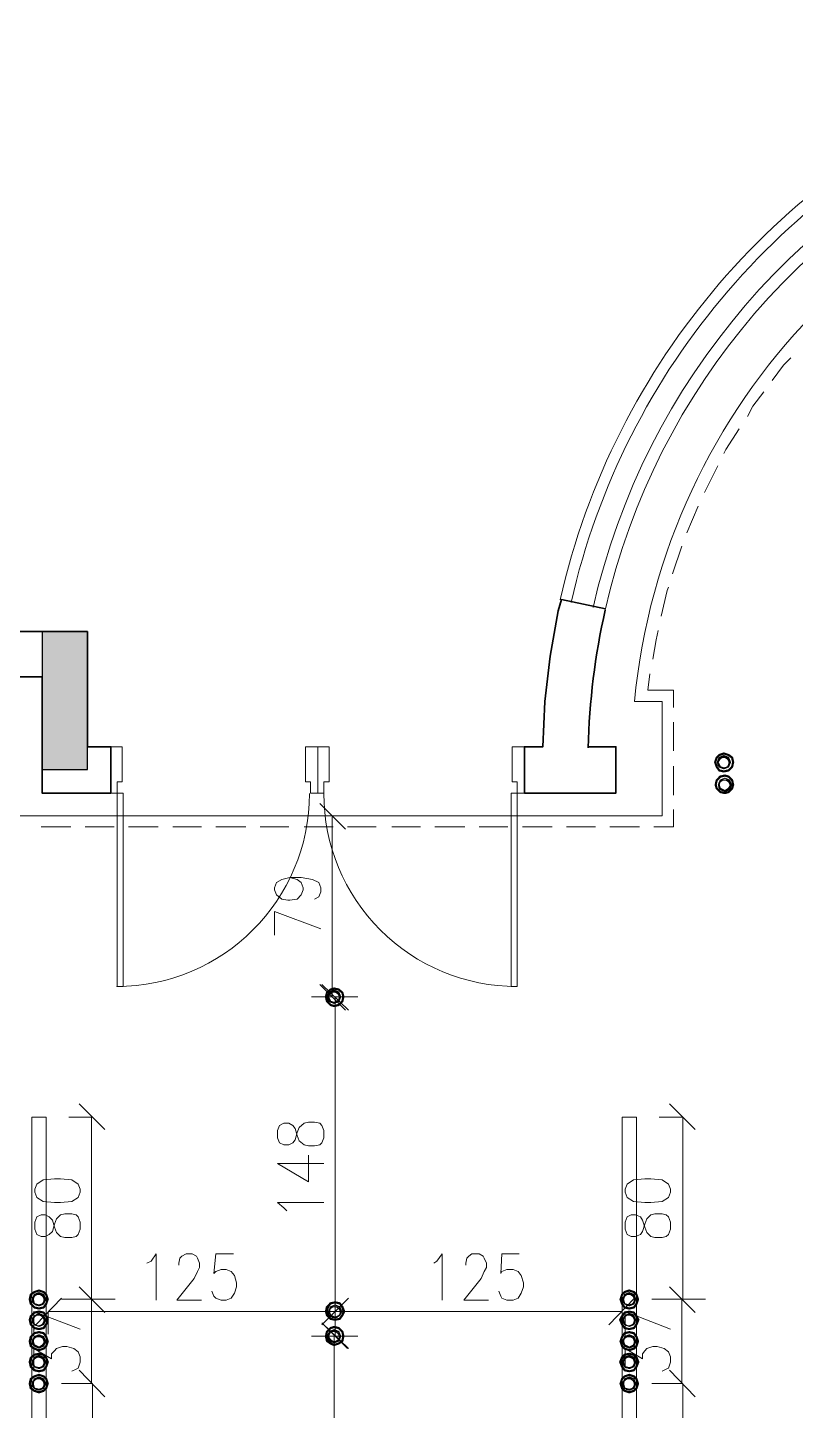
# Model space of a CAD drawing. Header units: millimetres. Extents: x 0 to 18511, y 19 to 17554.
# Drawn here: x 8919 to 12262, y 11536 to 17554 of the extents above; entities that cross this region are included whole.
import ezdxf

# ---------------------------------------------------------------- set-up
doc = ezdxf.new("R2010")
doc.units = ezdxf.units.MM
for name, color, linetype in [('PDF_A-COLUMN', 7, 'Continuous'), ('PDF_A-DIM-INT', 7, 'Continuous'), ('PDF_A-DOORS', 7, 'Continuous'), ('PDF_A-Wall', 7, 'Continuous'), ('PDF_c-ceiling', 7, 'Continuous'), ('PDF_DIM', 7, 'Continuous'), ('PDF_magnetic light', 7, 'Continuous')]:
    doc.layers.add(name, color=color, linetype=linetype)
for name, color, linetype, true_color in [('PDF_A-COLUMN_HATCH', 8, 'Continuous', 0x767676), ('PDF_A-GLAZING', 151, 'Continuous', 0x7fbfff), ('PDF_A-LIGHTING', 133, 'Continuous', 0x6edddd), ('PDF_celing doted', 30, 'Continuous', 0xff7f00)]:
    doc.layers.add(name, color=color, linetype=linetype, true_color=true_color)

msp = doc.modelspace()

# ---------------------------------------------------------------- linework, layer by layer
at = {"layer": 'PDF_A-COLUMN', "lineweight": 30}
msp.add_lwpolyline([(9179.4, 14925.8), (8982.4, 14925.8), (8982.4, 14325.8), (9179.4, 14325.8)], close=True, dxfattribs=at)
at = {"layer": 'PDF_A-COLUMN_HATCH', "transparency": 33554559}
for points in [[(9179.4, 14925.8), (8982.4, 14925.8), (9179.4, 14325.8)], [(8982.4, 14925.8), (9179.4, 14325.8), (8982.4, 14325.8)]]:
    msp.add_solid(points, dxfattribs=at)
at = {"layer": 'PDF_A-DIM-INT', "lineweight": 20}
for points in [[(10303.3, 14066.1), (10191.4, 14178.1)], [(10191.4, 13390), (10303.3, 13278)], [(10316.7, 13278), (10200.3, 13390)], [(9255.5, 12758.6), (9143.6, 12870.6)], [(11825.7, 12758.6), (11713.8, 12870.6)], [(9067.4, 12024.3), (8955.5, 11907.8)], [(11449.6, 11907.8), (11561.5, 12024.3)], [(10312.3, 11804.9), (10200.3, 11916.8), (10316.7, 11804.9)]]:
    msp.add_lwpolyline(points, dxfattribs=at)
for points in [[(9255.5, 11961.6), (9143.6, 12073.5)], [(11825.7, 11961.6), (11713.8, 12073.5)], [(10316.7, 12024.3), (10200.3, 11907.8)], [(9255.5, 11594.4), (9143.6, 11710.8)], [(11825.7, 11594.4), (11713.8, 11710.8)]]:
    msp.add_lwpolyline(points, close=True, dxfattribs=at)
at = {"layer": 'PDF_A-DOORS', "lineweight": 9}
for points in [[(9309.2, 14222.8), (9282.4, 14222.8), (9282.4, 14424.3), (9331.6, 14424.3), (9331.6, 14272.1), (9309.2, 14272.1)], [(10151.1, 14222.8), (10182.4, 14222.8), (10182.4, 14424.3), (10128.7, 14424.3), (10128.7, 14272.1), (10151.1, 14272.1)], [(10209.3, 14222.8), (10182.4, 14222.8), (10182.4, 14424.3), (10231.7, 14424.3), (10231.7, 14272.1), (10209.3, 14272.1)], [(11051.1, 14222.8), (11082.4, 14222.8), (11082.4, 14424.3), (11028.7, 14424.3), (11028.7, 14272.1), (11051.1, 14272.1)], [(9336.1, 13381), (9336.1, 14222.8), (9309.2, 14222.8), (9309.2, 13381)], [(11024.2, 13381), (11024.2, 14222.8), (11051.1, 14222.8), (11051.1, 13381)]]:
    msp.add_lwpolyline(points, close=True, dxfattribs=at)
for centre, start, end in [((9307, 14220.6), -90.00001, -0.00001), ((11048.8, 14220.6), 179.99999, -89.99999)]:
    msp.add_arc(centre, 839.6, start, end, dxfattribs=at)
at = {"layer": 'PDF_A-GLAZING', "lineweight": 0}
for radius, start, end in [(3199.4, 55.57434, 167.20093), (3150.1, 55.57434, 167.20093), (3051.6, 55.57434, 167.20094), (2997.9, 55.57433, 167.20093)]:
    msp.add_arc((14357.7, 14354.8), radius, start, end, dxfattribs=at)
at = {"layer": 'PDF_A-LIGHTING', "lineweight": 0, "const_width": 9.5}
for points in [[(11971.3, 14321.3), (11951.1, 14316.9), (11931, 14321.3), (11919.8, 14337), (11913.1, 14357.2), (11919.8, 14377.3), (11931, 14388.5), (11951.1, 14395.2), (11971.3, 14388.5), (11986.9, 14377.3), (11991.4, 14357.2), (11986.9, 14337)], [(11971.3, 14227.3), (11955.6, 14222.8), (11935.4, 14227.3), (11919.8, 14243), (11915.3, 14258.7), (11919.8, 14278.8), (11935.4, 14294.5), (11955.6, 14299), (11971.3, 14294.5), (11986.9, 14278.8), (11991.4, 14258.7), (11986.9, 14243)], [(10289.9, 13354.2), (10294.3, 13336.2), (10289.9, 13316.1), (10274.2, 13300.4), (10254, 13295.9), (10238.4, 13300.4), (10222.7, 13316.1), (10218.2, 13336.2), (10222.7, 13354.2), (10238.4, 13367.6), (10254, 13372.1), (10274.2, 13367.6)], [(9000.3, 11999.6), (9007, 12019.8), (9000.3, 12039.9), (8989.1, 12051.1), (8968.9, 12057.8), (8948.8, 12051.1), (8933.1, 12039.9), (8928.6, 12019.8), (8933.1, 11999.6), (8948.8, 11984), (8968.9, 11979.5), (8989.1, 11984)], [(11570.5, 11999.6), (11577.2, 12019.8), (11570.5, 12039.9), (11559.3, 12051.1), (11539.2, 12057.8), (11519, 12051.1), (11507.8, 12039.9), (11501.1, 12019.8), (11507.8, 11999.6), (11519, 11984), (11539.2, 11979.5), (11559.3, 11984)], [(9000.3, 11910.1), (9007, 11930.2), (9000.3, 11945.9), (8989.1, 11961.6), (8968.9, 11966.1), (8948.8, 11961.6), (8933.1, 11945.9), (8928.6, 11930.2), (8933.1, 11910.1), (8948.8, 11894.4), (8968.9, 11889.9), (8989.1, 11894.4)], [(9000.3, 11816), (9007, 11836.2), (9000.3, 11856.3), (8989.1, 11872), (8968.9, 11876.5), (8948.8, 11872), (8933.1, 11856.3), (8928.6, 11836.2), (8933.1, 11816), (8948.8, 11804.9), (8968.9, 11798.1), (8989.1, 11804.9)], [(10289.9, 11878.7), (10294.3, 11858.6), (10289.9, 11838.4), (10274.2, 11827.2), (10254, 11820.5), (10238.4, 11827.2), (10222.7, 11838.4), (10218.2, 11858.6), (10222.7, 11878.7), (10238.4, 11894.4), (10254, 11898.9), (10274.2, 11894.4)], [(11570.5, 11816), (11577.2, 11836.2), (11570.5, 11856.3), (11559.3, 11872), (11539.2, 11876.5), (11519, 11872), (11507.8, 11856.3), (11501.1, 11836.2), (11507.8, 11816), (11519, 11804.9), (11539.2, 11798.1), (11559.3, 11804.9)], [(9000.3, 11726.5), (9007, 11746.6), (9000.3, 11764.6), (8989.1, 11778), (8968.9, 11782.5), (8948.8, 11778), (8933.1, 11764.6), (8928.6, 11746.6), (8933.1, 11726.5), (8948.8, 11710.8), (8968.9, 11706.3), (8989.1, 11710.8)], [(9000.3, 11632.5), (9007, 11652.6), (9000.3, 11672.8), (8989.1, 11684), (8968.9, 11690.7), (8948.8, 11684), (8933.1, 11672.8), (8928.6, 11652.6), (8933.1, 11632.5), (8948.8, 11621.3), (8968.9, 11614.5), (8989.1, 11621.3)], [(11570.5, 11632.5), (11577.2, 11652.6), (11570.5, 11672.8), (11559.3, 11684), (11539.2, 11690.7), (11519, 11684), (11507.8, 11672.8), (11501.1, 11652.6), (11507.8, 11632.5), (11519, 11621.3), (11539.2, 11614.5), (11559.3, 11621.3)]]:
    msp.add_lwpolyline(points, close=True, dxfattribs=at)
at = {"layer": 'PDF_A-LIGHTING', "lineweight": 30}
for centre in [(11948.9, 14354.9), (11953.4, 14256.4), (10251.4, 13333.8), (8966.2, 12017.3), (11536.6, 12017.3), (10255.9, 11963.5), (8966.2, 11927.7), (11536.6, 11927.7), (8966.2, 11833.7), (10251.4, 11856.1), (11536.6, 11833.7), (8966.2, 11744.1), (11536.6, 11744.1), (8966.2, 11650.1), (11536.6, 11650.1)]:
    msp.add_circle(centre, 24.6, dxfattribs=at)
at = {"layer": 'PDF_A-LIGHTING', "transparency": 33554559}
for points in [[(11928.7, 14379.6), (11937.7, 14370.6), (11951.1, 14388.5)], [(11937.7, 14370.6), (11951.1, 14388.5), (11951.1, 14379.6)], [(11951.1, 14388.5), (11951.1, 14379.6), (11973.5, 14379.6)], [(11919.8, 14357.2), (11928.7, 14357.2), (11928.7, 14379.6)], [(11928.7, 14334.8), (11937.7, 14339.3), (11919.8, 14357.2)], [(11937.7, 14339.3), (11919.8, 14357.2), (11928.7, 14357.2)], [(11928.7, 14357.2), (11928.7, 14379.6), (11937.7, 14370.6)], [(11951.1, 14334.8), (11928.7, 14334.8), (11937.7, 14339.3)], [(11951.1, 14325.8), (11951.1, 14334.8), (11928.7, 14334.8)], [(11951.1, 14379.6), (11973.5, 14379.6), (11969, 14370.6)], [(11973.5, 14334.8), (11969, 14339.3), (11951.1, 14325.8)], [(11969, 14339.3), (11951.1, 14325.8), (11951.1, 14334.8)], [(11973.5, 14379.6), (11969, 14370.6), (11982.5, 14357.2)], [(11969, 14370.6), (11982.5, 14357.2), (11973.5, 14357.2)], [(11973.5, 14357.2), (11973.5, 14334.8), (11969, 14339.3)], [(11982.5, 14357.2), (11973.5, 14357.2), (11973.5, 14334.8)], [(11924.2, 14258.7), (11933.2, 14258.7), (11933.2, 14281)], [(11933.2, 14281), (11937.7, 14276.6), (11955.6, 14290)], [(11933.2, 14258.7), (11933.2, 14281), (11937.7, 14276.6)], [(11937.7, 14276.6), (11955.6, 14290), (11955.6, 14285.5)], [(11955.6, 14290), (11955.6, 14285.5), (11978, 14281)], [(11955.6, 14285.5), (11978, 14281), (11969, 14276.6)], [(11978, 14281), (11969, 14276.6), (11986.9, 14258.7)], [(11969, 14276.6), (11986.9, 14258.7), (11978, 14258.7)], [(11933.2, 14236.3), (11937.7, 14245.2), (11924.2, 14258.7)], [(11937.7, 14245.2), (11924.2, 14258.7), (11933.2, 14258.7)], [(11955.6, 14236.3), (11933.2, 14236.3), (11937.7, 14245.2)], [(11955.6, 14227.3), (11955.6, 14236.3), (11933.2, 14236.3)], [(11978, 14236.3), (11969, 14245.2), (11955.6, 14227.3)], [(11969, 14245.2), (11955.6, 14227.3), (11955.6, 14236.3)], [(11978, 14258.7), (11978, 14236.3), (11969, 14245.2)], [(11986.9, 14258.7), (11978, 14258.7), (11978, 14236.3)], [(10231.7, 13358.6), (10240.6, 13349.7), (10254, 13367.6)], [(10240.6, 13349.7), (10254, 13367.6), (10254, 13358.6)], [(10254, 13367.6), (10254, 13358.6), (10276.4, 13358.6)], [(10222.7, 13336.2), (10231.7, 13336.2), (10231.7, 13358.6)], [(10231.7, 13313.9), (10240.6, 13318.3), (10222.7, 13336.2)], [(10240.6, 13318.3), (10222.7, 13336.2), (10231.7, 13336.2)], [(10231.7, 13336.2), (10231.7, 13358.6), (10240.6, 13349.7)], [(10254, 13313.9), (10231.7, 13313.9), (10240.6, 13318.3)], [(10254, 13304.9), (10254, 13313.9), (10231.7, 13313.9)], [(10254, 13358.6), (10276.4, 13358.6), (10272, 13349.7)], [(10276.4, 13313.9), (10272, 13318.3), (10254, 13304.9)], [(10272, 13318.3), (10254, 13304.9), (10254, 13313.9)], [(10276.4, 13358.6), (10272, 13349.7), (10285.4, 13336.2)], [(10272, 13349.7), (10285.4, 13336.2), (10280.9, 13336.2)], [(10280.9, 13336.2), (10276.4, 13313.9), (10272, 13318.3)], [(10285.4, 13336.2), (10280.9, 13336.2), (10276.4, 13313.9)], [(8946.5, 12042.2), (8951, 12033.2), (8937.6, 12019.8)], [(8968.9, 12051.1), (8968.9, 12042.2), (8946.5, 12042.2)], [(8968.9, 12042.2), (8946.5, 12042.2), (8951, 12033.2)], [(8991.3, 12042.2), (8982.4, 12033.2), (8968.9, 12051.1)], [(8982.4, 12033.2), (8968.9, 12051.1), (8968.9, 12042.2)], [(8991.3, 12019.8), (8991.3, 12042.2), (8982.4, 12033.2)], [(9000.3, 12019.8), (8991.3, 12019.8), (8991.3, 12042.2)], [(11516.8, 12042.2), (11521.3, 12033.2), (11507.8, 12019.8)], [(11539.2, 12051.1), (11539.2, 12042.2), (11516.8, 12042.2)], [(11539.2, 12042.2), (11516.8, 12042.2), (11521.3, 12033.2)], [(11561.5, 12042.2), (11557.1, 12033.2), (11539.2, 12051.1)], [(11557.1, 12033.2), (11539.2, 12051.1), (11539.2, 12042.2)], [(11561.5, 12019.8), (11561.5, 12042.2), (11557.1, 12033.2)], [(11570.5, 12019.8), (11561.5, 12019.8), (11561.5, 12042.2)], [(8951, 12033.2), (8937.6, 12019.8), (8946.5, 12019.8)], [(8937.6, 12019.8), (8946.5, 12019.8), (8946.5, 11997.4)], [(8946.5, 12019.8), (8946.5, 11997.4), (8951, 12001.9)], [(8946.5, 11997.4), (8951, 12001.9), (8968.9, 11988.4)], [(8951, 12001.9), (8968.9, 11988.4), (8968.9, 11997.4)], [(8968.9, 11997.4), (8991.3, 11997.4), (8982.4, 12001.9)], [(8968.9, 11988.4), (8968.9, 11997.4), (8991.3, 11997.4)], [(8991.3, 11997.4), (8982.4, 12001.9), (9000.3, 12019.8)], [(8982.4, 12001.9), (9000.3, 12019.8), (8991.3, 12019.8)], [(10218.2, 11988.4), (10231.7, 11984), (10213.7, 11966.1)], [(10231.7, 11984), (10213.7, 11966.1), (10227.2, 11966.1)], [(10236.1, 12006.4), (10240.6, 11997.4), (10218.2, 11988.4)], [(10240.6, 11997.4), (10218.2, 11988.4), (10231.7, 11984)], [(10236.1, 11988.4), (10240.6, 11984), (10227.2, 11966.1)], [(10240.6, 11984), (10227.2, 11966.1), (10236.1, 11966.1)], [(10258.5, 12010.8), (10258.5, 12001.9), (10236.1, 12006.4)], [(10258.5, 12001.9), (10236.1, 12006.4), (10240.6, 11997.4)], [(10258.5, 11997.4), (10258.5, 11992.9), (10236.1, 11988.4)], [(10258.5, 11992.9), (10236.1, 11988.4), (10240.6, 11984)], [(10280.9, 12006.4), (10276.4, 11997.4), (10258.5, 12010.8)], [(10276.4, 11997.4), (10258.5, 12010.8), (10258.5, 12001.9)], [(10280.9, 11988.4), (10276.4, 11984), (10258.5, 11997.4)], [(10276.4, 11984), (10258.5, 11997.4), (10258.5, 11992.9)], [(10285.4, 11984), (10280.9, 12006.4), (10276.4, 11997.4)], [(10280.9, 11966.1), (10280.9, 11988.4), (10276.4, 11984)], [(10294.3, 11988.4), (10285.4, 11984), (10280.9, 12006.4)], [(10289.9, 11966.1), (10280.9, 11966.1), (10280.9, 11988.4)], [(10289.9, 11966.1), (10294.3, 11988.4), (10285.4, 11984)], [(10303.3, 11966.1), (10289.9, 11966.1), (10294.3, 11988.4)], [(11521.3, 12033.2), (11507.8, 12019.8), (11516.8, 12019.8)], [(11507.8, 12019.8), (11516.8, 12019.8), (11516.8, 11997.4)], [(11516.8, 12019.8), (11516.8, 11997.4), (11521.3, 12001.9)], [(11516.8, 11997.4), (11521.3, 12001.9), (11539.2, 11988.4)], [(11521.3, 12001.9), (11539.2, 11988.4), (11539.2, 11997.4)], [(11539.2, 11997.4), (11561.5, 11997.4), (11557.1, 12001.9)], [(11539.2, 11988.4), (11539.2, 11997.4), (11561.5, 11997.4)], [(11561.5, 11997.4), (11557.1, 12001.9), (11570.5, 12019.8)], [(11557.1, 12001.9), (11570.5, 12019.8), (11561.5, 12019.8)], [(8946.5, 11948.1), (8951, 11943.7), (8937.6, 11930.2)], [(8951, 11943.7), (8937.6, 11930.2), (8946.5, 11930.2)], [(8937.6, 11930.2), (8946.5, 11930.2), (8946.5, 11907.8)], [(8968.9, 11961.6), (8968.9, 11952.6), (8946.5, 11948.1)], [(8968.9, 11952.6), (8946.5, 11948.1), (8951, 11943.7)], [(8946.5, 11930.2), (8946.5, 11907.8), (8951, 11912.3)], [(8991.3, 11948.1), (8982.4, 11943.7), (8968.9, 11961.6)], [(8982.4, 11943.7), (8968.9, 11961.6), (8968.9, 11952.6)], [(8991.3, 11930.2), (8991.3, 11948.1), (8982.4, 11943.7)], [(8991.3, 11907.8), (8982.4, 11912.3), (9000.3, 11930.2)], [(8982.4, 11912.3), (9000.3, 11930.2), (8991.3, 11930.2)], [(9000.3, 11930.2), (8991.3, 11930.2), (8991.3, 11948.1)], [(10213.7, 11966.1), (10227.2, 11966.1), (10218.2, 11948.1)], [(10227.2, 11966.1), (10218.2, 11948.1), (10231.7, 11952.6)], [(10218.2, 11948.1), (10231.7, 11952.6), (10236.1, 11930.2)], [(10227.2, 11966.1), (10236.1, 11966.1), (10236.1, 11948.1)], [(10231.7, 11952.6), (10236.1, 11930.2), (10240.6, 11939.2)], [(10236.1, 11966.1), (10236.1, 11948.1), (10240.6, 11952.6)], [(10236.1, 11948.1), (10240.6, 11952.6), (10258.5, 11934.7)], [(10236.1, 11930.2), (10240.6, 11939.2), (10258.5, 11925.8)], [(10240.6, 11952.6), (10258.5, 11934.7), (10258.5, 11943.7)], [(10240.6, 11939.2), (10258.5, 11925.8), (10258.5, 11934.7)], [(10258.5, 11943.7), (10280.9, 11948.1), (10276.4, 11952.6)], [(10258.5, 11934.7), (10258.5, 11943.7), (10280.9, 11948.1)], [(10258.5, 11934.7), (10280.9, 11930.2), (10276.4, 11939.2)], [(10258.5, 11925.8), (10258.5, 11934.7), (10280.9, 11930.2)], [(10280.9, 11948.1), (10276.4, 11952.6), (10289.9, 11966.1)], [(10276.4, 11952.6), (10289.9, 11966.1), (10280.9, 11966.1)], [(10276.4, 11939.2), (10294.3, 11948.1), (10285.4, 11952.6)], [(10280.9, 11930.2), (10276.4, 11939.2), (10294.3, 11948.1)], [(10294.3, 11948.1), (10285.4, 11952.6), (10303.3, 11966.1)], [(10285.4, 11952.6), (10303.3, 11966.1), (10289.9, 11966.1)], [(11503.3, 11948.1), (11512.3, 11943.7), (11494.4, 11930.2)], [(11512.3, 11943.7), (11494.4, 11930.2), (11507.8, 11930.2)], [(11494.4, 11930.2), (11507.8, 11930.2), (11503.3, 11907.8)], [(11516.8, 11966.1), (11521.3, 11957.1), (11503.3, 11948.1)], [(11521.3, 11957.1), (11503.3, 11948.1), (11512.3, 11943.7)], [(11507.8, 11930.2), (11503.3, 11907.8), (11512.3, 11912.3)], [(11516.8, 11948.1), (11521.3, 11943.7), (11507.8, 11930.2)], [(11521.3, 11943.7), (11507.8, 11930.2), (11516.8, 11930.2)], [(11507.8, 11930.2), (11516.8, 11930.2), (11516.8, 11907.8)], [(11539.2, 11970.5), (11539.2, 11961.6), (11516.8, 11966.1)], [(11539.2, 11961.6), (11516.8, 11966.1), (11521.3, 11957.1)], [(11539.2, 11961.6), (11539.2, 11952.6), (11516.8, 11948.1)], [(11539.2, 11952.6), (11516.8, 11948.1), (11521.3, 11943.7)], [(11516.8, 11930.2), (11516.8, 11907.8), (11521.3, 11912.3)], [(11561.5, 11966.1), (11557.1, 11957.1), (11539.2, 11970.5)], [(11557.1, 11957.1), (11539.2, 11970.5), (11539.2, 11961.6)], [(11561.5, 11948.1), (11557.1, 11943.7), (11539.2, 11961.6)], [(11557.1, 11943.7), (11539.2, 11961.6), (11539.2, 11952.6)], [(11566, 11943.7), (11561.5, 11966.1), (11557.1, 11957.1)], [(11561.5, 11930.2), (11561.5, 11948.1), (11557.1, 11943.7)], [(11561.5, 11907.8), (11557.1, 11912.3), (11570.5, 11930.2)], [(11557.1, 11912.3), (11570.5, 11930.2), (11561.5, 11930.2)], [(11575, 11948.1), (11566, 11943.7), (11561.5, 11966.1)], [(11570.5, 11930.2), (11561.5, 11930.2), (11561.5, 11948.1)], [(11570.5, 11930.2), (11575, 11948.1), (11566, 11943.7)], [(11575, 11907.8), (11566, 11912.3), (11583.9, 11930.2)], [(11566, 11912.3), (11583.9, 11930.2), (11570.5, 11930.2)], [(11583.9, 11930.2), (11570.5, 11930.2), (11575, 11948.1)], [(8946.5, 11858.6), (8951, 11854.1), (8937.6, 11836.2)], [(8946.5, 11907.8), (8951, 11912.3), (8968.9, 11898.9)], [(8968.9, 11867.5), (8968.9, 11858.6), (8946.5, 11858.6)], [(8968.9, 11858.6), (8946.5, 11858.6), (8951, 11854.1)], [(8951, 11912.3), (8968.9, 11898.9), (8968.9, 11903.4)], [(8968.9, 11903.4), (8991.3, 11907.8), (8982.4, 11912.3)], [(8968.9, 11898.9), (8968.9, 11903.4), (8991.3, 11907.8)], [(8991.3, 11858.6), (8982.4, 11854.1), (8968.9, 11867.5)], [(8982.4, 11854.1), (8968.9, 11867.5), (8968.9, 11858.6)], [(8991.3, 11836.2), (8991.3, 11858.6), (8982.4, 11854.1)], [(9000.3, 11836.2), (8991.3, 11836.2), (8991.3, 11858.6)], [(10222.7, 11858.6), (10231.7, 11858.6), (10231.7, 11881)], [(10231.7, 11836.2), (10240.6, 11845.2), (10222.7, 11858.6)], [(10240.6, 11845.2), (10222.7, 11858.6), (10231.7, 11858.6)], [(10231.7, 11881), (10240.6, 11876.5), (10254, 11889.9)], [(10231.7, 11858.6), (10231.7, 11881), (10240.6, 11876.5)], [(10240.6, 11876.5), (10254, 11889.9), (10254, 11881)], [(10254, 11889.9), (10254, 11881), (10276.4, 11881)], [(10254, 11881), (10276.4, 11881), (10272, 11876.5)], [(10276.4, 11881), (10272, 11876.5), (10285.4, 11858.6)], [(10272, 11876.5), (10285.4, 11858.6), (10280.9, 11858.6)], [(10280.9, 11858.6), (10276.4, 11836.2), (10272, 11845.2)], [(10285.4, 11858.6), (10280.9, 11858.6), (10276.4, 11836.2)], [(11503.3, 11907.8), (11512.3, 11912.3), (11516.8, 11889.9)], [(11516.8, 11858.6), (11521.3, 11854.1), (11507.8, 11836.2)], [(11512.3, 11912.3), (11516.8, 11889.9), (11521.3, 11898.9)], [(11516.8, 11907.8), (11521.3, 11912.3), (11539.2, 11898.9)], [(11516.8, 11889.9), (11521.3, 11898.9), (11539.2, 11885.5)], [(11539.2, 11867.5), (11539.2, 11858.6), (11516.8, 11858.6)], [(11539.2, 11858.6), (11516.8, 11858.6), (11521.3, 11854.1)], [(11521.3, 11912.3), (11539.2, 11898.9), (11539.2, 11903.4)], [(11521.3, 11898.9), (11539.2, 11885.5), (11539.2, 11894.4)], [(11539.2, 11903.4), (11561.5, 11907.8), (11557.1, 11912.3)], [(11539.2, 11898.9), (11539.2, 11903.4), (11561.5, 11907.8)], [(11539.2, 11894.4), (11561.5, 11889.9), (11557.1, 11898.9)], [(11539.2, 11885.5), (11539.2, 11894.4), (11561.5, 11889.9)], [(11561.5, 11858.6), (11557.1, 11854.1), (11539.2, 11867.5)], [(11557.1, 11854.1), (11539.2, 11867.5), (11539.2, 11858.6)], [(11557.1, 11898.9), (11575, 11907.8), (11566, 11912.3)], [(11561.5, 11889.9), (11557.1, 11898.9), (11575, 11907.8)], [(11561.5, 11836.2), (11561.5, 11858.6), (11557.1, 11854.1)], [(11570.5, 11836.2), (11561.5, 11836.2), (11561.5, 11858.6)], [(8951, 11854.1), (8937.6, 11836.2), (8946.5, 11836.2)], [(8937.6, 11836.2), (8946.5, 11836.2), (8946.5, 11813.8)], [(8946.5, 11836.2), (8946.5, 11813.8), (8951, 11822.8)], [(8946.5, 11813.8), (8951, 11822.8), (8968.9, 11804.9)], [(8951, 11822.8), (8968.9, 11804.9), (8968.9, 11813.8)], [(8968.9, 11813.8), (8991.3, 11813.8), (8982.4, 11822.8)], [(8968.9, 11804.9), (8968.9, 11813.8), (8991.3, 11813.8)], [(8991.3, 11813.8), (8982.4, 11822.8), (9000.3, 11836.2)], [(8982.4, 11822.8), (9000.3, 11836.2), (8991.3, 11836.2)], [(10254, 11836.2), (10231.7, 11836.2), (10240.6, 11845.2)], [(10254, 11827.2), (10254, 11836.2), (10231.7, 11836.2)], [(10276.4, 11836.2), (10272, 11845.2), (10254, 11827.2)], [(10272, 11845.2), (10254, 11827.2), (10254, 11836.2)], [(11521.3, 11854.1), (11507.8, 11836.2), (11516.8, 11836.2)], [(11507.8, 11836.2), (11516.8, 11836.2), (11516.8, 11813.8)], [(11516.8, 11836.2), (11516.8, 11813.8), (11521.3, 11822.8)], [(11516.8, 11813.8), (11521.3, 11822.8), (11539.2, 11804.9)], [(11521.3, 11822.8), (11539.2, 11804.9), (11539.2, 11813.8)], [(11539.2, 11813.8), (11561.5, 11813.8), (11557.1, 11822.8)], [(11539.2, 11804.9), (11539.2, 11813.8), (11561.5, 11813.8)], [(11561.5, 11813.8), (11557.1, 11822.8), (11570.5, 11836.2)], [(11557.1, 11822.8), (11570.5, 11836.2), (11561.5, 11836.2)], [(8946.5, 11769), (8951, 11760.1), (8937.6, 11746.6)], [(8951, 11760.1), (8937.6, 11746.6), (8946.5, 11746.6)], [(8937.6, 11746.6), (8946.5, 11746.6), (8946.5, 11724.3)], [(8968.9, 11778), (8968.9, 11769), (8946.5, 11769)], [(8968.9, 11769), (8946.5, 11769), (8951, 11760.1)], [(8946.5, 11746.6), (8946.5, 11724.3), (8951, 11728.7)], [(8991.3, 11769), (8982.4, 11760.1), (8968.9, 11778)], [(8982.4, 11760.1), (8968.9, 11778), (8968.9, 11769)], [(8991.3, 11746.6), (8991.3, 11769), (8982.4, 11760.1)], [(8991.3, 11724.3), (8982.4, 11728.7), (9000.3, 11746.6)], [(8982.4, 11728.7), (9000.3, 11746.6), (8991.3, 11746.6)], [(9000.3, 11746.6), (8991.3, 11746.6), (8991.3, 11769)], [(11503.3, 11769), (11512.3, 11760.1), (11494.4, 11746.6)], [(11512.3, 11760.1), (11494.4, 11746.6), (11507.8, 11746.6)], [(11494.4, 11746.6), (11507.8, 11746.6), (11503.3, 11724.3)], [(11516.8, 11782.5), (11521.3, 11773.5), (11503.3, 11769)], [(11521.3, 11773.5), (11503.3, 11769), (11512.3, 11760.1)], [(11507.8, 11746.6), (11503.3, 11724.3), (11512.3, 11728.7)], [(11516.8, 11769), (11521.3, 11760.1), (11507.8, 11746.6)], [(11521.3, 11760.1), (11507.8, 11746.6), (11516.8, 11746.6)], [(11507.8, 11746.6), (11516.8, 11746.6), (11516.8, 11724.3)], [(11539.2, 11786.9), (11539.2, 11778), (11516.8, 11782.5)], [(11539.2, 11778), (11516.8, 11782.5), (11521.3, 11773.5)], [(11539.2, 11778), (11539.2, 11769), (11516.8, 11769)], [(11539.2, 11769), (11516.8, 11769), (11521.3, 11760.1)], [(11516.8, 11746.6), (11516.8, 11724.3), (11521.3, 11728.7)], [(11561.5, 11782.5), (11557.1, 11773.5), (11539.2, 11786.9)], [(11557.1, 11773.5), (11539.2, 11786.9), (11539.2, 11778)], [(11561.5, 11769), (11557.1, 11760.1), (11539.2, 11778)], [(11557.1, 11760.1), (11539.2, 11778), (11539.2, 11769)], [(11566, 11760.1), (11561.5, 11782.5), (11557.1, 11773.5)], [(11561.5, 11746.6), (11561.5, 11769), (11557.1, 11760.1)], [(11561.5, 11724.3), (11557.1, 11728.7), (11570.5, 11746.6)], [(11557.1, 11728.7), (11570.5, 11746.6), (11561.5, 11746.6)], [(11575, 11769), (11566, 11760.1), (11561.5, 11782.5)], [(11570.5, 11746.6), (11561.5, 11746.6), (11561.5, 11769)], [(11570.5, 11746.6), (11575, 11769), (11566, 11760.1)], [(11575, 11724.3), (11566, 11728.7), (11583.9, 11746.6)], [(11566, 11728.7), (11583.9, 11746.6), (11570.5, 11746.6)], [(11583.9, 11746.6), (11570.5, 11746.6), (11575, 11769)], [(8946.5, 11675), (8951, 11670.5), (8937.6, 11652.6)], [(8946.5, 11724.3), (8951, 11728.7), (8968.9, 11715.3)], [(8968.9, 11684), (8968.9, 11675), (8946.5, 11675)], [(8968.9, 11675), (8946.5, 11675), (8951, 11670.5)], [(8951, 11728.7), (8968.9, 11715.3), (8968.9, 11724.3)], [(8968.9, 11724.3), (8991.3, 11724.3), (8982.4, 11728.7)], [(8968.9, 11715.3), (8968.9, 11724.3), (8991.3, 11724.3)], [(8991.3, 11675), (8982.4, 11670.5), (8968.9, 11684)], [(8982.4, 11670.5), (8968.9, 11684), (8968.9, 11675)], [(8991.3, 11652.6), (8991.3, 11675), (8982.4, 11670.5)], [(9000.3, 11652.6), (8991.3, 11652.6), (8991.3, 11675)], [(11503.3, 11724.3), (11512.3, 11728.7), (11516.8, 11706.3)], [(11516.8, 11675), (11521.3, 11670.5), (11507.8, 11652.6)], [(11512.3, 11728.7), (11516.8, 11706.3), (11521.3, 11715.3)], [(11516.8, 11724.3), (11521.3, 11728.7), (11539.2, 11715.3)], [(11516.8, 11706.3), (11521.3, 11715.3), (11539.2, 11701.9)], [(11539.2, 11684), (11539.2, 11675), (11516.8, 11675)], [(11539.2, 11675), (11516.8, 11675), (11521.3, 11670.5)], [(11521.3, 11728.7), (11539.2, 11715.3), (11539.2, 11724.3)], [(11521.3, 11715.3), (11539.2, 11701.9), (11539.2, 11710.8)], [(11539.2, 11724.3), (11561.5, 11724.3), (11557.1, 11728.7)], [(11539.2, 11715.3), (11539.2, 11724.3), (11561.5, 11724.3)], [(11539.2, 11710.8), (11561.5, 11706.3), (11557.1, 11715.3)], [(11539.2, 11701.9), (11539.2, 11710.8), (11561.5, 11706.3)], [(11561.5, 11675), (11557.1, 11670.5), (11539.2, 11684)], [(11557.1, 11670.5), (11539.2, 11684), (11539.2, 11675)], [(11557.1, 11715.3), (11575, 11724.3), (11566, 11728.7)], [(11561.5, 11706.3), (11557.1, 11715.3), (11575, 11724.3)], [(11561.5, 11652.6), (11561.5, 11675), (11557.1, 11670.5)], [(11570.5, 11652.6), (11561.5, 11652.6), (11561.5, 11675)], [(8951, 11670.5), (8937.6, 11652.6), (8946.5, 11652.6)], [(8937.6, 11652.6), (8946.5, 11652.6), (8946.5, 11630.2)], [(8946.5, 11652.6), (8946.5, 11630.2), (8951, 11634.7)], [(8946.5, 11630.2), (8951, 11634.7), (8968.9, 11621.3)], [(8951, 11634.7), (8968.9, 11621.3), (8968.9, 11630.2)], [(8968.9, 11630.2), (8991.3, 11630.2), (8982.4, 11634.7)], [(8968.9, 11621.3), (8968.9, 11630.2), (8991.3, 11630.2)], [(8991.3, 11630.2), (8982.4, 11634.7), (9000.3, 11652.6)], [(8982.4, 11634.7), (9000.3, 11652.6), (8991.3, 11652.6)], [(11521.3, 11670.5), (11507.8, 11652.6), (11516.8, 11652.6)], [(11507.8, 11652.6), (11516.8, 11652.6), (11516.8, 11630.2)], [(11516.8, 11652.6), (11516.8, 11630.2), (11521.3, 11634.7)], [(11516.8, 11630.2), (11521.3, 11634.7), (11539.2, 11621.3)], [(11521.3, 11634.7), (11539.2, 11621.3), (11539.2, 11630.2)], [(11539.2, 11630.2), (11561.5, 11630.2), (11557.1, 11634.7)], [(11539.2, 11621.3), (11539.2, 11630.2), (11561.5, 11630.2)], [(11561.5, 11630.2), (11557.1, 11634.7), (11570.5, 11652.6)], [(11557.1, 11634.7), (11570.5, 11652.6), (11561.5, 11652.6)]]:
    msp.add_solid(points, dxfattribs=at)
at = {"layer": 'PDF_A-Wall', "lineweight": 35}
msp.add_lwpolyline([(11436.2, 15024.4), (11243.6, 15064.7), (11230.2, 15015.4), (11194.4, 14818.4), (11172, 14621.4), (11163, 14424.3), (11082.4, 14424.3), (11082.4, 14222.8), (11481, 14222.8), (11481, 14424.3), (11360.1, 14424.3)], dxfattribs=at)
msp.add_lwpolyline([(9179.4, 14925.8), (8830.1, 14925.8), (8830.1, 14728.8), (8982.4, 14728.8), (8982.4, 14222.8), (9282.4, 14222.8), (9282.4, 14424.3), (9179.4, 14424.3)], close=True, dxfattribs=at)
msp.add_arc((14357.7, 14354.8), 2997.8, 167.20089, 178.75857, dxfattribs=at)
at = {"layer": 'PDF_c-ceiling', "lineweight": 0}
msp.add_lwpolyline([(15891.6, 12008.9, 1.589352), (11561.5, 14621.4), (11682.4, 14621.4), (11682.4, 14124.3), (8879.4, 14124.3), (8879.4, 14527.3), (7473.4, 14527.3)], format="xyb", dxfattribs=at)
at = {"layer": 'PDF_celing doted', "lineweight": 20}
for points in [[(12242.2, 16116.9), (12210.8, 16085.6), (12161.6, 16018.4)], [(12125.7, 15969.2), (12076.5, 15906.5), (12054.1, 15861.7)], [(12018.3, 15808), (11960.1, 15718.4), (11951.1, 15700.5)], [(11924.2, 15646.8), (11866, 15530.3)], [(11839.2, 15472.1), (11789.9, 15355.7)], [(11767.5, 15297.5), (11727.2, 15176.6)], [(11709.3, 15118.4), (11704.8, 15105), (11678, 14993)], [(11664.5, 14930.3), (11655.6, 14890), (11642.1, 14804.9)], [(11628.7, 14742.3), (11619.8, 14670.6), (11731.7, 14670.6), (11731.7, 14594.5)], [(11731.7, 14531.8), (11731.7, 14406.4)], [(11731.7, 14339.3), (11731.7, 14213.9)], [(11731.7, 14151.2), (11731.7, 14075.1), (11646.6, 14075.1)], [(9107.7, 14075.1), (8977.9, 14075.1)], [(9295.8, 14075.1), (9170.4, 14075.1)], [(9488.4, 14075.1), (9358.5, 14075.1)], [(9676.4, 14075.1), (9551, 14075.1)], [(9869, 14075.1), (9739.1, 14075.1)], [(10057, 14075.1), (9931.6, 14075.1)], [(10249.6, 14075.1), (10124.2, 14075.1)], [(10437.6, 14075.1), (10312.3, 14075.1)], [(10630.2, 14075.1), (10504.8, 14075.1)], [(10822.7, 14075.1), (10692.9, 14075.1)], [(11010.8, 14075.1), (10885.4, 14075.1)], [(11203.3, 14075.1), (11073.5, 14075.1)], [(11391.4, 14075.1), (11266, 14075.1)], [(11583.9, 14075.1), (11454.1, 14075.1)]]:
    msp.add_lwpolyline(points, dxfattribs=at)
at = {"layer": 'PDF_DIM', "lineweight": 0}
for points in [[(10155.5, 14124.3), (10245.1, 14124.3)], [(10155.5, 13336.2), (10245.1, 13336.2), (10245.1, 14119.8)], [(10357, 11858.6), (10258.5, 11858.6), (10258.5, 13336.2), (10357, 13336.2)], [(9300.3, 12019.8), (9197.3, 12019.8), (9197.3, 12812.3), (9098.8, 12812.3)], [(11870.5, 12019.8), (11772, 12019.8), (11772, 12812.3), (11669, 12812.3)], [(10258.5, 12064.6), (10258.5, 11966.1), (9009.2, 11966.1), (9009.2, 11867.5)], [(9107.7, 10058.5), (9201.8, 10058.5), (9201.8, 11652.6), (9067.4, 11652.6), (9197.3, 11652.6), (9197.3, 12019.8), (9067.4, 12019.8)], [(10258.5, 11867.5), (10258.5, 11966.1), (11507.8, 11966.1), (11507.8, 12010.8)], [(11678, 10058.5), (11772, 10058.5), (11772, 11652.6), (11637.7, 11652.6), (11767.5, 11652.6), (11767.5, 12019.8), (11637.7, 12019.8)], [(10155.5, 10013.8), (10254, 10013.8), (10254, 11858.6), (10155.5, 11858.6)]]:
    msp.add_lwpolyline(points, dxfattribs=at)
at = {"layer": 'PDF_DIM', "lineweight": 9}
for points in [[(10061.5, 13855.7), (10092.8, 13846.7), (10110.8, 13833.3), (10119.7, 13810.9), (10119.7, 13801.9), (10110.8, 13779.5), (10092.8, 13761.6), (10061.5, 13757.2), (10052.5, 13757.2), (10025.7, 13761.6), (10003.3, 13779.5), (9994.3, 13801.9), (9994.3, 13810.9), (10003.3, 13833.3), (10025.7, 13846.7), (10061.5, 13855.7), (10110.8, 13855.7), (10160, 13846.7), (10186.9, 13833.3), (10195.8, 13810.9), (10195.8, 13793), (10186.9, 13770.6), (10169, 13761.6)], [(10195.8, 13631.8), (9994.3, 13707.9), (9994.3, 13604.9)], [(10209.3, 12610.8), (10007.8, 12610.8), (10142.1, 12530.2), (10142.1, 12646.7)], [(10048.1, 12404.9), (10034.6, 12418.3), (10007.8, 12440.7), (10209.3, 12440.7)], [(9439.1, 12176.5), (9457, 12185.5), (9479.4, 12216.8), (9479.4, 12015.3)], [(9577.9, 12167.5), (9577.9, 12176.5), (9582.4, 12198.9), (9591.3, 12207.8), (9609.3, 12216.8), (9636.1, 12216.8), (9654, 12207.8), (9658.5, 12198.9), (9667.5, 12176.5), (9667.5, 12158.6), (9658.5, 12140.7), (9645.1, 12109.3), (9569, 12015.3), (9676.4, 12015.3)], [(9815.2, 12216.8), (9739.1, 12216.8), (9730.2, 12131.7), (9739.1, 12140.7), (9761.5, 12149.6), (9783.9, 12149.6), (9806.3, 12140.7), (9819.7, 12122.8), (9828.7, 12091.4), (9828.7, 12073.5), (9819.7, 12046.7), (9806.3, 12024.3), (9783.9, 12015.3), (9761.5, 12015.3), (9739.1, 12024.3), (9730.2, 12033.2), (9721.2, 12055.6)], [(10688.4, 12176.5), (10701.8, 12185.5), (10724.2, 12216.8), (10724.2, 12015.3)], [(10827.2, 12167.5), (10827.2, 12176.5), (10831.7, 12198.9), (10840.6, 12207.8), (10854.1, 12216.8), (10885.4, 12216.8), (10903.3, 12207.8), (10907.8, 12198.9), (10916.8, 12176.5), (10916.8, 12158.6), (10907.8, 12140.7), (10894.4, 12109.3), (10818.2, 12015.3), (10925.7, 12015.3)], [(11060, 12216.8), (10983.9, 12216.8), (10979.4, 12131.7), (10983.9, 12140.7), (11006.3, 12149.6), (11033.2, 12149.6), (11055.6, 12140.7), (11069, 12122.8), (11078, 12091.4), (11078, 12073.5), (11069, 12046.7), (11055.6, 12024.3), (11033.2, 12015.3), (11006.3, 12015.3), (10983.9, 12024.3), (10979.4, 12033.2), (10970.5, 12055.6)], [(9148, 11889.9), (8946.5, 11966.1), (8946.5, 11858.6)], [(11718.3, 11889.9), (11521.3, 11966.1), (11521.3, 11858.6)], [(8946.5, 11719.8), (8946.5, 11804.9), (9022.7, 11760.1), (9022.7, 11782.5), (9036.1, 11795.9), (9045.1, 11804.9), (9071.9, 11813.8), (9089.8, 11813.8), (9121.2, 11804.9), (9139.1, 11791.4), (9148, 11769), (9148, 11746.6), (9139.1, 11719.8), (9130.1, 11715.3), (9112.2, 11706.3)], [(11521.3, 11719.8), (11521.3, 11804.9), (11597.4, 11760.1), (11597.4, 11782.5), (11606.3, 11795.9), (11615.3, 11804.9), (11642.1, 11813.8), (11660.1, 11813.8), (11691.4, 11804.9), (11709.3, 11791.4), (11718.3, 11769), (11718.3, 11746.6), (11709.3, 11719.8), (11700.4, 11715.3), (11682.4, 11706.3)]]:
    msp.add_lwpolyline(points, dxfattribs=at)
for points in [[(10007.8, 12722.8), (10016.7, 12700.4), (10034.6, 12691.4), (10057, 12691.4), (10074.9, 12700.4), (10083.9, 12713.8), (10092.8, 12745.2), (10101.8, 12767.6), (10124.2, 12785.5), (10142.1, 12790), (10169, 12790), (10191.4, 12785.5), (10200.3, 12776.5), (10209.3, 12754.1), (10209.3, 12722.8), (10200.3, 12700.4), (10191.4, 12691.4), (10169, 12687), (10142.1, 12687), (10124.2, 12691.4), (10101.8, 12709.4), (10092.8, 12731.7), (10083.9, 12763.1), (10074.9, 12776.5), (10057, 12785.5), (10034.6, 12785.5), (10016.7, 12776.5), (10007.8, 12754.1)], [(8951, 12485.5), (8960, 12463.1), (8986.8, 12445.2), (9036.1, 12440.7), (9063, 12440.7), (9112.2, 12445.2), (9139.1, 12463.1), (9148, 12485.5), (9148, 12498.9), (9139.1, 12521.3), (9112.2, 12539.2), (9063, 12543.7), (9036.1, 12543.7), (8986.8, 12539.2), (8960, 12521.3), (8951, 12498.9)], [(11521.3, 12485.5), (11530.2, 12463.1), (11557.1, 12445.2), (11606.3, 12440.7), (11633.2, 12440.7), (11682.4, 12445.2), (11709.3, 12463.1), (11718.3, 12485.5), (11718.3, 12498.9), (11709.3, 12521.3), (11682.4, 12539.2), (11633.2, 12543.7), (11606.3, 12543.7), (11557.1, 12539.2), (11530.2, 12521.3), (11521.3, 12498.9)], [(8951, 12324.3), (8960, 12301.9), (8977.9, 12292.9), (8995.8, 12292.9), (9013.7, 12301.9), (9027.1, 12315.3), (9036.1, 12346.7), (9045.1, 12369), (9063, 12387), (9080.9, 12391.4), (9112.2, 12391.4), (9130.1, 12387), (9139.1, 12378), (9148, 12355.6), (9148, 12324.3), (9139.1, 12301.9), (9130.1, 12292.9), (9112.2, 12288.4), (9080.9, 12288.4), (9063, 12292.9), (9045.1, 12310.8), (9036.1, 12333.2), (9027.1, 12364.6), (9013.7, 12378), (8995.8, 12387), (8977.9, 12387), (8960, 12378), (8951, 12355.6)], [(11521.3, 12324.3), (11530.2, 12301.9), (11548.1, 12292.9), (11566, 12292.9), (11588.4, 12301.9), (11597.4, 12315.3), (11606.3, 12346.7), (11615.3, 12369), (11633.2, 12387), (11651.1, 12391.4), (11682.4, 12391.4), (11700.4, 12387), (11709.3, 12378), (11718.3, 12355.6), (11718.3, 12324.3), (11709.3, 12301.9), (11700.4, 12292.9), (11682.4, 12288.4), (11651.1, 12288.4), (11633.2, 12292.9), (11615.3, 12310.8), (11606.3, 12333.2), (11597.4, 12364.6), (11588.4, 12378), (11566, 12387), (11548.1, 12387), (11530.2, 12378), (11521.3, 12355.6)]]:
    msp.add_lwpolyline(points, close=True, dxfattribs=at)
at = {"layer": 'PDF_magnetic light', "lineweight": 0}
for points in [[(8937.6, 12812.3), (8937.6, 6919.6), (9000.3, 6919.6), (9000.3, 12812.3)], [(11507.8, 12812.3), (11507.8, 6919.6), (11570.5, 6919.6), (11570.5, 12812.3)]]:
    msp.add_lwpolyline(points, close=True, dxfattribs=at)

doc.saveas('drawing.dxf')
